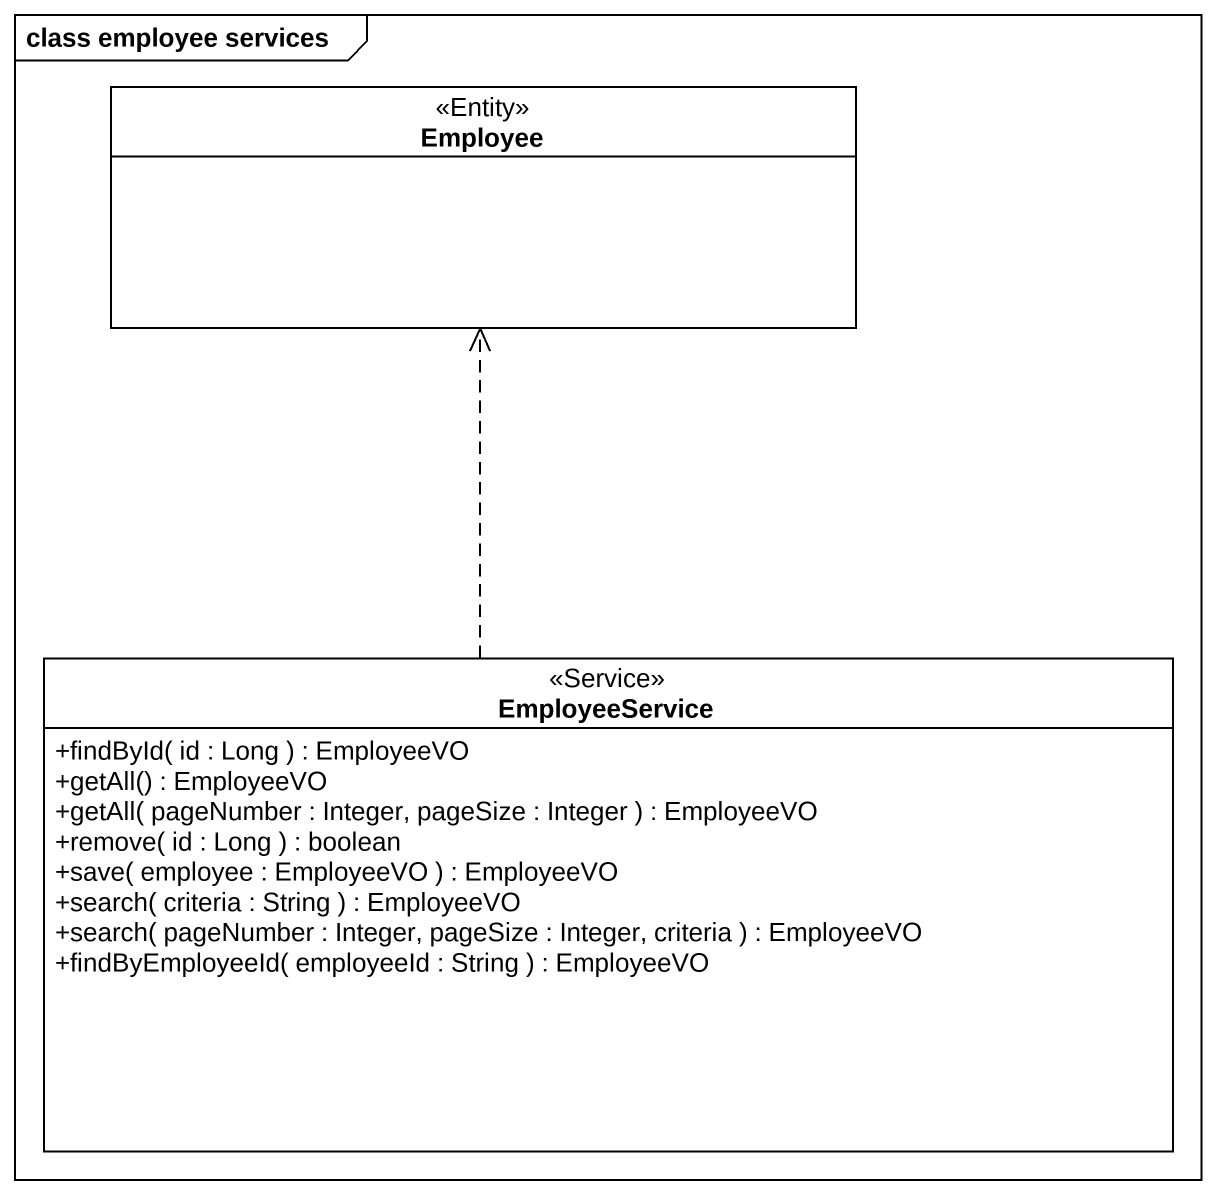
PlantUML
@startuml
mainframe class employee services
hide circle
hide empty members
skinparam classAttributeIconSize 0
class Employee <<Entity>>
class EmployeeService <<Service>> {
  +findById( id : Long ) : EmployeeVO
  +getAll() : EmployeeVO
  +getAll( pageNumber : Integer, pageSize : Integer ) : EmployeeVO
  +remove( id : Long ) : boolean
  +save( employee : EmployeeVO ) : EmployeeVO
  +search( criteria : String ) : EmployeeVO
  +search( pageNumber : Integer, pageSize : Integer, criteria ) : EmployeeVO
  +findByEmployeeId( employeeId : String ) : EmployeeVO
}
EmployeeService .up.> Employee
@enduml
